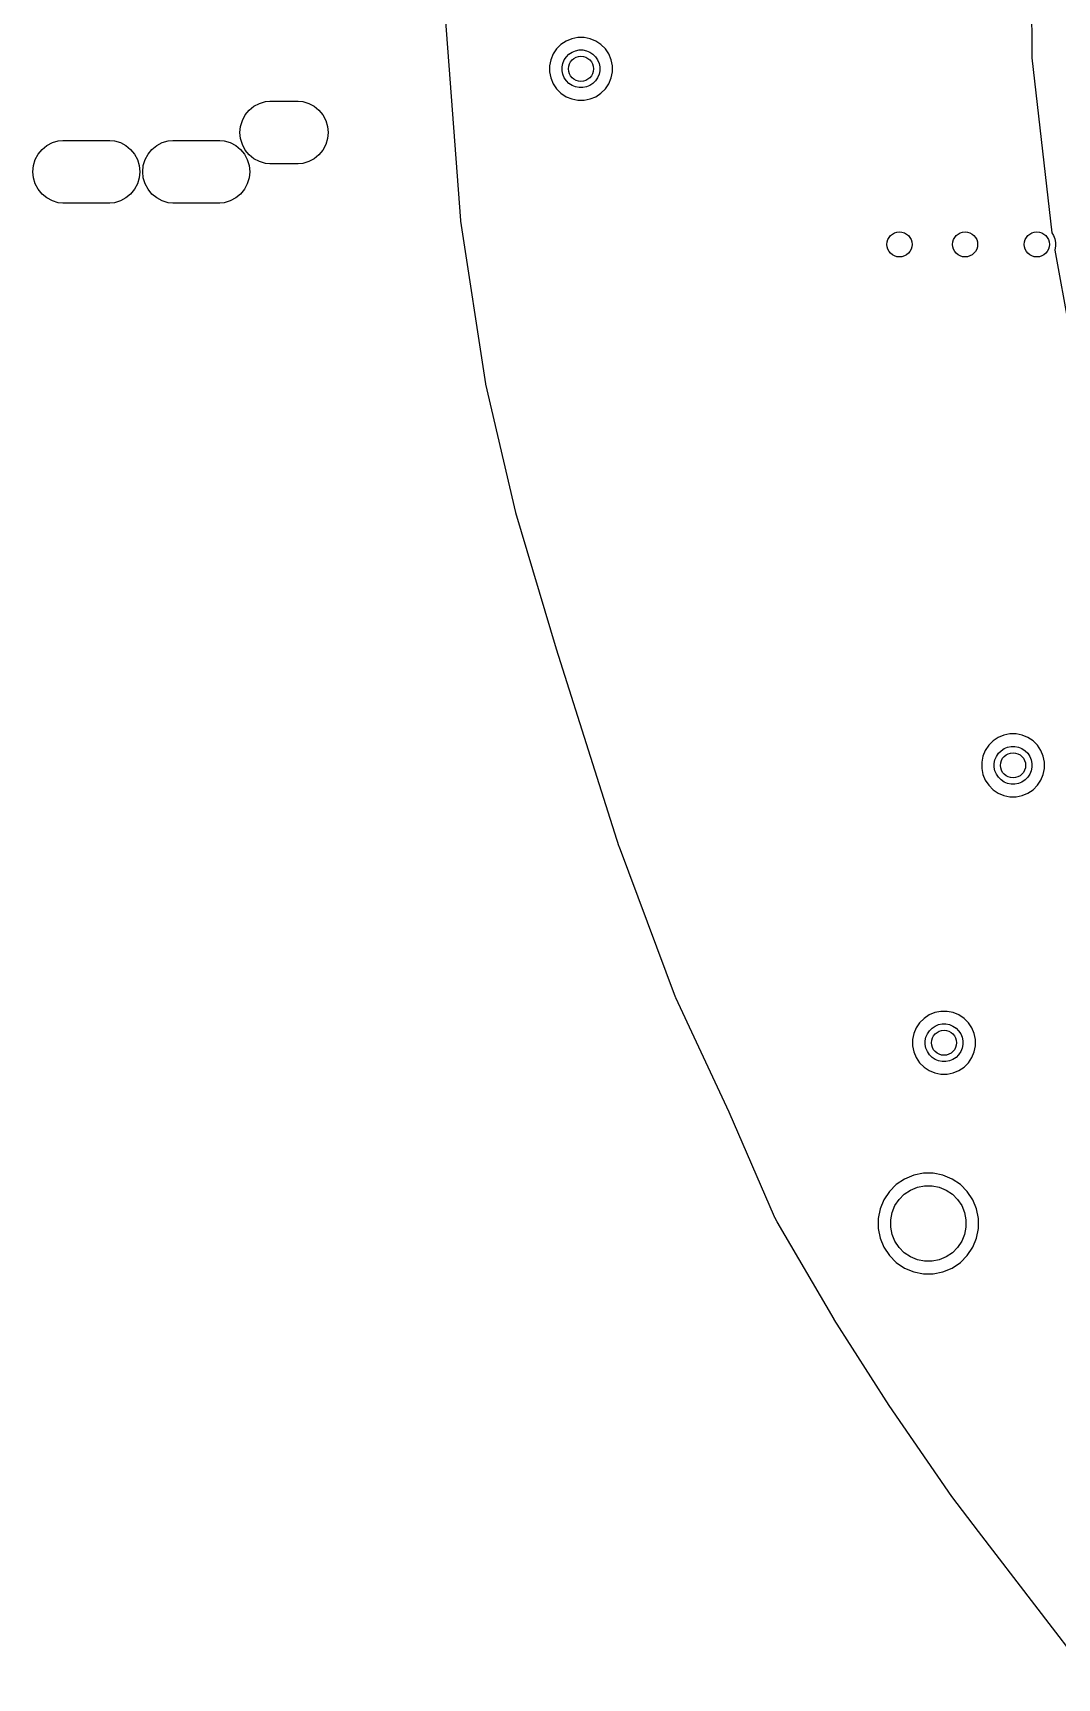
# Model space of a CAD drawing. Extents: x 76.5 to 170.9, y -170.6 to -83.1.
# Drawn here: x 76.45 to 92.78, y -155.25 to -129.04 of the extents above; entities that cross this region are included whole.
import ezdxf

# ---------------------------------------------------------------- set-up
doc = ezdxf.new("R2010")
doc.units = 0
doc.header["$MEASUREMENT"] = 0
doc.layers.add('BLACK', color=7, linetype='CONTINUOUS')

msp = doc.modelspace()

# ---------------------------------------------------------------- linework, layer by layer
at = {"layer": 'BLACK', "linetype": 'CONTINUOUS'}
for p, q in [((92.3481, -125.408), (92.3731, -129.427)), ((83.087, -129.556), (83.0237, -128.713)), ((84.869, -129.22), (84.7993, -129.29)), ((84.9509, -129.165), (84.869, -129.22)), ((85.0418, -129.128), (84.9509, -129.165)), ((85.1384, -129.108), (85.0418, -129.128)), ((85.2369, -129.108), (85.1384, -129.108)), ((85.3335, -129.128), (85.2369, -129.108)), ((85.4245, -129.165), (85.3335, -129.128)), ((85.5064, -129.22), (85.4245, -129.165)), ((85.5761, -129.29), (85.5064, -129.22)), ((84.7069, -129.463), (84.6877, -129.559)), ((84.7446, -129.372), (84.7069, -129.463)), ((84.7993, -129.29), (84.7446, -129.372)), ((84.8992, -129.521), (84.9218, -129.466)), ((84.9218, -129.466), (84.9547, -129.417)), ((84.9547, -129.417), (84.9964, -129.375)), ((84.9964, -129.375), (85.0456, -129.343)), ((85.0456, -129.343), (85.1002, -129.32)), ((85.1002, -129.32), (85.1581, -129.308)), ((85.1581, -129.308), (85.2172, -129.308)), ((85.2172, -129.308), (85.2752, -129.32)), ((85.2752, -129.32), (85.3298, -129.343)), ((85.3298, -129.343), (85.3789, -129.375)), ((85.3789, -129.375), (85.4207, -129.417)), ((85.4207, -129.417), (85.4535, -129.466)), ((85.4535, -129.466), (85.4762, -129.521)), ((85.6308, -129.372), (85.5761, -129.29)), ((85.6685, -129.463), (85.6308, -129.372)), ((85.6877, -129.559), (85.6685, -129.463)), ((92.3731, -129.427), (92.3735, -129.434)), ((92.3735, -129.434), (92.6916, -132.224)), ((83.2727, -132.026), (83.087, -129.556)), ((84.6877, -129.559), (84.6877, -129.658)), ((84.6877, -129.658), (84.7069, -129.754)), ((84.7069, -129.754), (84.7446, -129.845)), ((84.8877, -129.579), (84.8992, -129.521)), ((84.8877, -129.638), (84.8877, -129.579)), ((84.8992, -129.696), (84.8877, -129.638)), ((84.9218, -129.751), (84.8992, -129.696)), ((84.9547, -129.8), (84.9218, -129.751)), ((85.4535, -129.751), (85.4207, -129.8)), ((85.4762, -129.696), (85.4535, -129.751)), ((85.4762, -129.521), (85.4877, -129.579)), ((85.4877, -129.638), (85.4762, -129.696)), ((85.4877, -129.579), (85.4877, -129.638)), ((85.6308, -129.845), (85.6685, -129.754)), ((85.6685, -129.754), (85.6877, -129.658)), ((85.6877, -129.658), (85.6877, -129.559)), ((84.7446, -129.845), (84.7993, -129.927)), ((84.7993, -129.927), (84.869, -129.997)), ((84.869, -129.997), (84.9509, -130.052)), ((84.9964, -129.842), (84.9547, -129.8)), ((85.0456, -129.874), (84.9964, -129.842)), ((85.1002, -129.897), (85.0456, -129.874)), ((85.1581, -129.908), (85.1002, -129.897)), ((85.2172, -129.908), (85.1581, -129.908)), ((85.2752, -129.897), (85.2172, -129.908)), ((85.3298, -129.874), (85.2752, -129.897)), ((85.3789, -129.842), (85.3298, -129.874)), ((85.4207, -129.8), (85.3789, -129.842)), ((85.4245, -130.052), (85.5064, -129.997)), ((85.5064, -129.997), (85.5761, -129.927)), ((85.5761, -129.927), (85.6308, -129.845)), ((79.8385, -130.344), (79.901, -130.267)), ((79.901, -130.267), (79.9771, -130.205)), ((79.9771, -130.205), (80.064, -130.159)), ((80.064, -130.159), (80.1582, -130.13)), ((80.1582, -130.13), (80.2317, -130.123)), ((80.2317, -130.123), (80.6808, -130.123)), ((80.6808, -130.123), (80.7543, -130.13)), ((80.7543, -130.13), (80.8485, -130.159)), ((80.8485, -130.159), (80.9354, -130.205)), ((80.9354, -130.205), (81.0115, -130.267)), ((81.0115, -130.267), (81.074, -130.344)), ((84.9509, -130.052), (85.0418, -130.089)), ((85.0418, -130.089), (85.1384, -130.108)), ((85.1384, -130.108), (85.2369, -130.108)), ((85.2369, -130.108), (85.3335, -130.089)), ((85.3335, -130.089), (85.4245, -130.052)), ((79.7538, -130.623), (79.7635, -130.525)), ((79.7635, -130.525), (79.7921, -130.43)), ((79.7921, -130.43), (79.8385, -130.344)), ((81.074, -130.344), (81.1204, -130.43)), ((81.1204, -130.43), (81.149, -130.525)), ((81.149, -130.525), (81.1587, -130.623)), ((76.6771, -130.83), (76.764, -130.784)), ((76.764, -130.784), (76.8582, -130.755)), ((76.8582, -130.755), (76.9317, -130.748)), ((76.9317, -130.748), (77.6808, -130.748)), ((77.6808, -130.748), (77.7543, -130.755)), ((77.7543, -130.755), (77.8485, -130.784)), ((77.8485, -130.784), (77.9354, -130.83)), ((78.4271, -130.83), (78.514, -130.784)), ((78.514, -130.784), (78.6082, -130.755)), ((78.6082, -130.755), (78.6817, -130.748)), ((78.6817, -130.748), (79.4308, -130.748)), ((79.4308, -130.748), (79.5043, -130.755)), ((79.5043, -130.755), (79.5985, -130.784)), ((79.5985, -130.784), (79.6854, -130.83)), ((79.7635, -130.721), (79.7538, -130.623)), ((79.7921, -130.815), (79.7635, -130.721)), ((81.149, -130.721), (81.1204, -130.815)), ((81.1587, -130.623), (81.149, -130.721)), ((76.4635, -131.15), (76.4921, -131.055)), ((76.4921, -131.055), (76.5385, -130.969)), ((76.5385, -130.969), (76.601, -130.892)), ((76.601, -130.892), (76.6771, -130.83)), ((77.9354, -130.83), (78.0115, -130.892)), ((78.0115, -130.892), (78.074, -130.969)), ((78.074, -130.969), (78.1204, -131.055)), ((78.1204, -131.055), (78.149, -131.15)), ((78.2135, -131.15), (78.2421, -131.055)), ((78.2421, -131.055), (78.2885, -130.969)), ((78.2885, -130.969), (78.351, -130.892)), ((78.351, -130.892), (78.4271, -130.83)), ((79.6854, -130.83), (79.7615, -130.892)), ((79.7615, -130.892), (79.824, -130.969)), ((79.8385, -130.902), (79.7921, -130.815)), ((79.824, -130.969), (79.8704, -131.055)), ((79.901, -130.978), (79.8385, -130.902)), ((79.8704, -131.055), (79.899, -131.15)), ((79.9771, -131.041), (79.901, -130.978)), ((80.064, -131.087), (79.9771, -131.041)), ((80.9354, -131.041), (80.8485, -131.087)), ((81.0115, -130.978), (80.9354, -131.041)), ((81.074, -130.902), (81.0115, -130.978)), ((81.1204, -130.815), (81.074, -130.902)), ((76.4538, -131.248), (76.4635, -131.15)), ((76.4635, -131.346), (76.4538, -131.248)), ((78.149, -131.15), (78.1587, -131.248)), ((78.1587, -131.248), (78.149, -131.346)), ((78.2038, -131.248), (78.2135, -131.15)), ((78.2135, -131.346), (78.2038, -131.248)), ((79.899, -131.15), (79.9087, -131.248)), ((79.9087, -131.248), (79.899, -131.346)), ((80.1582, -131.116), (80.064, -131.087)), ((80.2317, -131.123), (80.1582, -131.116)), ((80.6808, -131.123), (80.2317, -131.123)), ((80.7543, -131.116), (80.6808, -131.123)), ((80.8485, -131.087), (80.7543, -131.116)), ((76.4921, -131.44), (76.4635, -131.346)), ((76.5385, -131.527), (76.4921, -131.44)), ((76.601, -131.603), (76.5385, -131.527)), ((78.074, -131.527), (78.0115, -131.603)), ((78.1204, -131.44), (78.074, -131.527)), ((78.149, -131.346), (78.1204, -131.44)), ((78.2421, -131.44), (78.2135, -131.346)), ((78.2885, -131.527), (78.2421, -131.44)), ((78.351, -131.603), (78.2885, -131.527)), ((79.824, -131.527), (79.7615, -131.603)), ((79.8704, -131.44), (79.824, -131.527)), ((79.899, -131.346), (79.8704, -131.44)), ((76.6771, -131.666), (76.601, -131.603)), ((76.764, -131.712), (76.6771, -131.666)), ((76.8582, -131.741), (76.764, -131.712)), ((76.9317, -131.748), (76.8582, -131.741)), ((77.6808, -131.748), (76.9317, -131.748)), ((77.7543, -131.741), (77.6808, -131.748)), ((77.8485, -131.712), (77.7543, -131.741)), ((77.9354, -131.666), (77.8485, -131.712)), ((78.0115, -131.603), (77.9354, -131.666)), ((78.4271, -131.666), (78.351, -131.603)), ((78.514, -131.712), (78.4271, -131.666)), ((78.6082, -131.741), (78.514, -131.712)), ((78.6817, -131.748), (78.6082, -131.741)), ((79.4308, -131.748), (78.6817, -131.748)), ((79.5043, -131.741), (79.4308, -131.748)), ((79.5985, -131.712), (79.5043, -131.741)), ((79.6854, -131.666), (79.5985, -131.712)), ((79.7615, -131.603), (79.6854, -131.666)), ((83.2734, -132.03), (83.2727, -132.026)), ((83.2736, -132.034), (83.2734, -132.03)), ((83.2738, -132.036), (83.2736, -132.034)), ((83.6724, -134.626), (83.2738, -132.036)), ((92.6916, -132.224), (92.7179, -132.264)), ((92.7179, -132.264), (92.7406, -132.318)), ((92.7406, -132.318), (92.7521, -132.376)), ((92.7406, -132.493), (92.7381, -132.499)), ((92.7381, -132.499), (93.1975, -135.003)), ((92.7521, -132.435), (92.7406, -132.493)), ((92.7521, -132.376), (92.7521, -132.435)), ((83.6733, -134.63), (83.6724, -134.626)), ((83.6738, -134.634), (83.6733, -134.63)), ((83.6742, -134.635), (83.6738, -134.634)), ((84.1472, -136.677), (83.6742, -134.635)), ((84.1482, -136.68), (84.1472, -136.677)), ((84.1487, -136.683), (84.1482, -136.68)), ((84.1492, -136.685), (84.1487, -136.683)), ((84.7978, -138.855), (84.1492, -136.685)), ((84.7979, -138.855), (84.7978, -138.855)), ((84.7978, -138.855), (84.7978, -138.855)), ((84.7984, -138.857), (84.7979, -138.855)), ((85.378, -140.682), (84.7984, -138.857)), ((91.9272, -140.225), (91.8363, -140.263)), ((92.0238, -140.206), (91.9272, -140.225)), ((92.1223, -140.206), (92.0238, -140.206)), ((92.2189, -140.225), (92.1223, -140.206)), ((92.3099, -140.263), (92.2189, -140.225)), ((91.63, -140.469), (91.5923, -140.56)), ((91.6847, -140.387), (91.63, -140.469)), ((91.7544, -140.317), (91.6847, -140.387)), ((91.8363, -140.263), (91.7544, -140.317)), ((91.8401, -140.514), (91.8818, -140.473)), ((91.8818, -140.473), (91.931, -140.44)), ((91.931, -140.44), (91.9856, -140.417)), ((91.9856, -140.417), (92.0435, -140.406)), ((92.0435, -140.406), (92.1026, -140.406)), ((92.1026, -140.406), (92.1606, -140.417)), ((92.1606, -140.417), (92.2152, -140.44)), ((92.2152, -140.44), (92.2643, -140.473)), ((92.2643, -140.473), (92.3061, -140.514)), ((92.3918, -140.317), (92.3099, -140.263)), ((92.4615, -140.387), (92.3918, -140.317)), ((92.5162, -140.469), (92.4615, -140.387)), ((92.5539, -140.56), (92.5162, -140.469)), ((85.7971, -142.003), (85.378, -140.682)), ((85.378, -140.682), (85.378, -140.682)), ((91.5923, -140.56), (91.5731, -140.656)), ((91.5731, -140.656), (91.5731, -140.755)), ((91.5731, -140.755), (91.5923, -140.852)), ((91.7731, -140.676), (91.7846, -140.618)), ((91.7731, -140.735), (91.7731, -140.676)), ((91.7846, -140.793), (91.7731, -140.735)), ((91.7846, -140.618), (91.8072, -140.564)), ((91.8072, -140.564), (91.8401, -140.514)), ((92.3061, -140.514), (92.3389, -140.564)), ((92.3389, -140.564), (92.3616, -140.618)), ((92.3616, -140.618), (92.3731, -140.676)), ((92.3731, -140.735), (92.3616, -140.793)), ((92.3731, -140.676), (92.3731, -140.735)), ((92.5731, -140.656), (92.5539, -140.56)), ((92.5539, -140.852), (92.5731, -140.755)), ((92.5731, -140.755), (92.5731, -140.656)), ((91.5923, -140.852), (91.63, -140.943)), ((91.63, -140.943), (91.6847, -141.024)), ((91.6847, -141.024), (91.7544, -141.094)), ((91.8072, -140.848), (91.7846, -140.793)), ((91.8401, -140.897), (91.8072, -140.848)), ((91.8818, -140.939), (91.8401, -140.897)), ((91.931, -140.972), (91.8818, -140.939)), ((91.9856, -140.994), (91.931, -140.972)), ((92.0435, -141.006), (91.9856, -140.994)), ((92.1026, -141.006), (92.0435, -141.006)), ((92.1606, -140.994), (92.1026, -141.006)), ((92.2152, -140.972), (92.1606, -140.994)), ((92.2643, -140.939), (92.2152, -140.972)), ((92.3061, -140.897), (92.2643, -140.939)), ((92.3389, -140.848), (92.3061, -140.897)), ((92.3616, -140.793), (92.3389, -140.848)), ((92.3918, -141.094), (92.4615, -141.024)), ((92.4615, -141.024), (92.5162, -140.943)), ((92.5162, -140.943), (92.5539, -140.852)), ((91.7544, -141.094), (91.8363, -141.149)), ((91.8363, -141.149), (91.9272, -141.186)), ((91.9272, -141.186), (92.0238, -141.206)), ((92.0238, -141.206), (92.1223, -141.206)), ((92.1223, -141.206), (92.2189, -141.186)), ((92.2189, -141.186), (92.3099, -141.149)), ((92.3099, -141.149), (92.3918, -141.094)), ((85.798, -142.005), (85.7971, -142.003)), ((85.7986, -142.007), (85.798, -142.005)), ((85.7992, -142.009), (85.7986, -142.007)), ((86.6964, -144.401), (85.7992, -142.009)), ((86.6981, -144.405), (86.6964, -144.401)), ((86.6994, -144.409), (86.6981, -144.405)), ((86.7002, -144.41), (86.6994, -144.409)), ((87.0296, -145.117), (86.7002, -144.41)), ((90.7363, -144.683), (90.6544, -144.737)), ((90.8272, -144.645), (90.7363, -144.683)), ((90.9238, -144.626), (90.8272, -144.645)), ((91.0223, -144.626), (90.9238, -144.626)), ((91.1189, -144.645), (91.0223, -144.626)), ((91.2099, -144.683), (91.1189, -144.645)), ((91.2918, -144.737), (91.2099, -144.683)), ((90.53, -144.889), (90.4923, -144.98)), ((90.5847, -144.807), (90.53, -144.889)), ((90.6544, -144.737), (90.5847, -144.807)), ((90.7072, -144.984), (90.7401, -144.934)), ((90.7401, -144.934), (90.7818, -144.893)), ((90.7818, -144.893), (90.831, -144.86)), ((90.831, -144.86), (90.8856, -144.837)), ((90.8856, -144.837), (90.9435, -144.826)), ((90.9435, -144.826), (91.0026, -144.826)), ((91.0026, -144.826), (91.0606, -144.837)), ((91.0606, -144.837), (91.1152, -144.86)), ((91.1152, -144.86), (91.1643, -144.893)), ((91.1643, -144.893), (91.2061, -144.934)), ((91.2061, -144.934), (91.2389, -144.984)), ((91.3615, -144.807), (91.2918, -144.737)), ((91.4162, -144.889), (91.3615, -144.807)), ((91.4539, -144.98), (91.4162, -144.889)), ((87.0296, -145.118), (87.0296, -145.117)), ((87.5477, -146.23), (87.0296, -145.118)), ((90.4923, -144.98), (90.4731, -145.076)), ((90.4731, -145.076), (90.4731, -145.175)), ((90.4731, -145.175), (90.4923, -145.272)), ((90.6731, -145.096), (90.6846, -145.038)), ((90.6731, -145.155), (90.6731, -145.096)), ((90.6846, -145.213), (90.6731, -145.155)), ((90.6846, -145.038), (90.7072, -144.984)), ((90.7072, -145.268), (90.6846, -145.213)), ((91.2389, -144.984), (91.2616, -145.038)), ((91.2616, -145.213), (91.2389, -145.268)), ((91.2616, -145.038), (91.2731, -145.096)), ((91.2731, -145.155), (91.2616, -145.213)), ((91.2731, -145.096), (91.2731, -145.155)), ((91.4731, -145.076), (91.4539, -144.98)), ((91.4539, -145.272), (91.4731, -145.175)), ((91.4731, -145.175), (91.4731, -145.076)), ((90.4923, -145.272), (90.53, -145.363)), ((90.53, -145.363), (90.5847, -145.444)), ((90.5847, -145.444), (90.6544, -145.514)), ((90.7401, -145.317), (90.7072, -145.268)), ((90.7818, -145.359), (90.7401, -145.317)), ((90.831, -145.392), (90.7818, -145.359)), ((90.8856, -145.414), (90.831, -145.392)), ((90.9435, -145.426), (90.8856, -145.414)), ((91.0026, -145.426), (90.9435, -145.426)), ((91.0606, -145.414), (91.0026, -145.426)), ((91.1152, -145.392), (91.0606, -145.414)), ((91.1643, -145.359), (91.1152, -145.392)), ((91.2061, -145.317), (91.1643, -145.359)), ((91.2389, -145.268), (91.2061, -145.317)), ((91.2918, -145.514), (91.3615, -145.444)), ((91.3615, -145.444), (91.4162, -145.363)), ((91.4162, -145.363), (91.4539, -145.272)), ((90.6544, -145.514), (90.7363, -145.569)), ((90.7363, -145.569), (90.8272, -145.606)), ((90.8272, -145.606), (90.9238, -145.626)), ((90.9238, -145.626), (91.0223, -145.626)), ((91.0223, -145.626), (91.1189, -145.606)), ((91.1189, -145.606), (91.2099, -145.569)), ((91.2099, -145.569), (91.2918, -145.514)), ((87.5484, -146.231), (87.5477, -146.23)), ((88.27, -147.899), (87.5484, -146.231)), ((90.3441, -147.297), (90.2131, -147.384)), ((90.4897, -147.236), (90.3441, -147.297)), ((90.6443, -147.206), (90.4897, -147.236)), ((90.8019, -147.206), (90.6443, -147.206)), ((90.9564, -147.236), (90.8019, -147.206)), ((91.102, -147.297), (90.9564, -147.236)), ((91.2331, -147.384), (91.102, -147.297)), ((90.1017, -147.496), (90.0141, -147.627)), ((90.2131, -147.384), (90.1017, -147.496)), ((90.257, -147.623), (90.3406, -147.54)), ((90.3406, -147.54), (90.4389, -147.474)), ((90.4389, -147.474), (90.5481, -147.429)), ((90.5481, -147.429), (90.664, -147.406)), ((90.664, -147.406), (90.7822, -147.406)), ((90.7822, -147.406), (90.8981, -147.429)), ((90.8981, -147.429), (91.0073, -147.474)), ((91.0073, -147.474), (91.1056, -147.54)), ((91.1056, -147.54), (91.1891, -147.623)), ((91.3445, -147.496), (91.2331, -147.384)), ((91.432, -147.627), (91.3445, -147.496)), ((89.9538, -147.772), (89.9231, -147.927)), ((90.0141, -147.627), (89.9538, -147.772)), ((90.1231, -147.947), (90.1461, -147.831)), ((90.1461, -147.831), (90.1914, -147.721)), ((90.1914, -147.721), (90.257, -147.623)), ((91.1891, -147.623), (91.2548, -147.721)), ((91.2548, -147.721), (91.3, -147.831)), ((91.3, -147.831), (91.3231, -147.947)), ((91.4923, -147.772), (91.432, -147.627)), ((91.5231, -147.927), (91.4923, -147.772)), ((88.2733, -147.905), (88.27, -147.899)), ((88.2761, -147.911), (88.2733, -147.905)), ((88.277, -147.912), (88.2761, -147.911)), ((88.3156, -147.978), (88.277, -147.912)), ((89.2219, -149.529), (88.3156, -147.978)), ((89.9231, -147.927), (89.9231, -148.084)), ((89.9231, -148.084), (89.9538, -148.239)), ((90.1231, -148.065), (90.1231, -147.947)), ((90.1461, -148.181), (90.1231, -148.065)), ((91.3231, -148.065), (91.3, -148.181)), ((91.3231, -147.947), (91.3231, -148.065)), ((91.4923, -148.239), (91.5231, -148.084)), ((91.5231, -148.084), (91.5231, -147.927)), ((89.9538, -148.239), (90.0141, -148.385)), ((90.1914, -148.29), (90.1461, -148.181)), ((90.257, -148.388), (90.1914, -148.29)), ((91.2548, -148.29), (91.1891, -148.388)), ((91.3, -148.181), (91.2548, -148.29)), ((91.432, -148.385), (91.4923, -148.239)), ((90.0141, -148.385), (90.1017, -148.516)), ((90.1017, -148.516), (90.2131, -148.627)), ((90.2131, -148.627), (90.3441, -148.715)), ((90.3406, -148.472), (90.257, -148.388)), ((90.4389, -148.537), (90.3406, -148.472)), ((90.5481, -148.583), (90.4389, -148.537)), ((90.664, -148.606), (90.5481, -148.583)), ((90.7822, -148.606), (90.664, -148.606)), ((90.8981, -148.583), (90.7822, -148.606)), ((91.0073, -148.537), (90.8981, -148.583)), ((91.1056, -148.472), (91.0073, -148.537)), ((91.102, -148.715), (91.2331, -148.627)), ((91.1891, -148.388), (91.1056, -148.472)), ((91.2331, -148.627), (91.3445, -148.516)), ((91.3445, -148.516), (91.432, -148.385)), ((90.3441, -148.715), (90.4897, -148.775)), ((90.4897, -148.775), (90.6443, -148.806)), ((90.6443, -148.806), (90.8019, -148.806)), ((90.8019, -148.806), (90.9564, -148.775)), ((90.9564, -148.775), (91.102, -148.715)), ((89.2228, -149.53), (89.2219, -149.529)), ((89.2234, -149.531), (89.2228, -149.53)), ((89.2244, -149.533), (89.2234, -149.531)), ((90.0968, -150.904), (89.2244, -149.533)), ((90.0977, -150.905), (90.0968, -150.904)), ((90.0984, -150.906), (90.0977, -150.905)), ((90.0994, -150.908), (90.0984, -150.906)), ((91.0963, -152.353), (90.0994, -150.908)), ((91.0978, -152.355), (91.0963, -152.353)), ((91.099, -152.357), (91.0978, -152.355)), ((91.1, -152.358), (91.099, -152.357)), ((91.5246, -152.912), (91.1, -152.358)), ((93.3183, -155.249), (91.5246, -152.912))]:
    msp.add_line(p, q, dxfattribs=at)
at = {"layer": 'BLACK'}
for centre in [(85.1877, -129.608), (90.2631, -132.406), (91.3091, -132.406), (92.4521, -132.406), (92.0731, -140.706), (90.9731, -145.126)]:
    msp.add_circle(centre, 0.2, dxfattribs=at)

doc.saveas('drawing.dxf')
